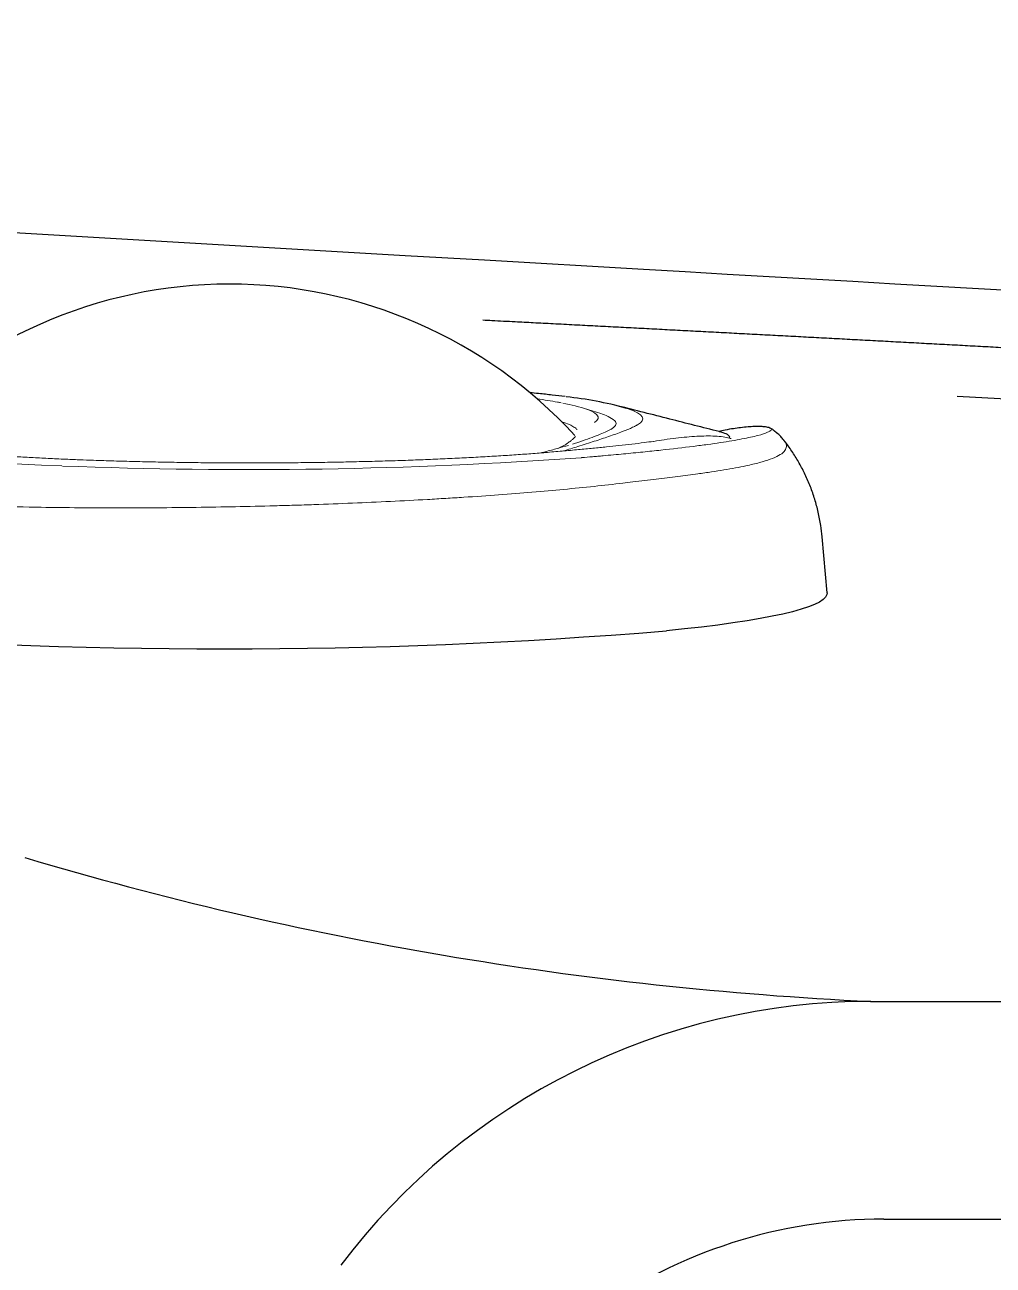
# Model space of a CAD drawing. Extents: x 938 to 1038, y 781 to 934.
# Drawn here: x 979.12 to 984.8, y 807.04 to 814.33 of the extents above; entities that cross this region are included whole.
import ezdxf

# ---------------------------------------------------------------- set-up
doc = ezdxf.new("R2010")
doc.units = 0
doc.header["$MEASUREMENT"] = 0
doc.linetypes.add('SLD-Solid', pattern=[0])
doc.layers.add('1', color=4, linetype='Continuous')

# ---------------------------------------------------------------- blocks, each defined once
blk = doc.blocks.new('LL1')
at = {"layer": '1', "color": 3, "linetype": 'SLD-Solid', "lineweight": 15}
for p, q in [((2.2083, 1.3812), (2.1076, 1.413)), ((2.0137, 1.2079), (2.0122, 1.2068)), ((2.0866, 1.2165), (2.043, 1.2016)), ((-0.8502, 1.1102), (-0.8536, 1.1103))]:
    blk.add_line(p, q, dxfattribs=at)
at = {"layer": '1'}
for p, q in [((3.2808, 1.226), (3.2815, 1.225)), ((3.5368, 0.3293), (3.5079, 0.6587))]:
    blk.add_line(p, q, dxfattribs=at)
at = {"layer": '1', "color": 3, "linetype": 'SLD-Solid', "lineweight": 15, "flags": 128}
for points in [[(2.1318, 1.4048), (2.1509, 1.397), (2.172, 1.3858), (2.1861, 1.3745), (2.1932, 1.3632), (2.1932, 1.3518), (2.186, 1.3405), (2.1719, 1.3292)], [(2.3549, 1.4141), (2.3692, 1.4095), (2.4002, 1.3979), (2.4244, 1.3862), (2.4417, 1.3744), (2.452, 1.3625), (2.4554, 1.3506), (2.4518, 1.3387), (2.4412, 1.3268), (2.4237, 1.315)], [(-0.9547, 1.0739), (-1.0736, 1.0788), (-1.1895, 1.0842), (-1.3021, 1.0901), (-1.411, 1.0967), (-1.516, 1.1037), (-1.6166, 1.1113), (-1.7128, 1.1193), (-1.804, 1.1278), (-1.8902, 1.1368), (-1.971, 1.1461), (-2.0462, 1.1558), (-2.1156, 1.1659), (-2.179, 1.1763), (-2.2362, 1.1871), (-2.2871, 1.198), (-2.3314, 1.2092), (-2.3692, 1.2207), (-2.4002, 1.2322), (-2.4244, 1.244), (-2.4417, 1.2558), (-2.452, 1.2677), (-2.4554, 1.2796), (-2.4518, 1.2915), (-2.4412, 1.3034), (-2.4237, 1.3152)], [(2.2671, 1.2889), (2.2845, 1.3004), (2.2949, 1.3119), (2.2983, 1.3235), (2.2946, 1.3351), (2.2913, 1.3395)]]:
    blk.add_lwpolyline(points, dxfattribs=at)
at = {"layer": '1', "flags": 128}
blk.add_lwpolyline([(3.5368, 0.3293), (3.536, 0.3193), (3.5288, 0.3047), (3.5143, 0.29), (3.4926, 0.2755), (3.4637, 0.261), (3.4277, 0.2467), (3.3847, 0.2326), (3.3347, 0.2186), (3.2779, 0.2049), (3.2144, 0.1914), (3.1442, 0.1782), (3.0677, 0.1653), (2.9848, 0.1527), (2.8958, 0.1405), (2.8008, 0.1287), (2.7001, 0.1173), (2.5939, 0.1063)], dxfattribs=at)
at = {"layer": '1'}
for centre, radius, start, end in [((0.0321, -0.6093), 2.751, 42.61193, 137.56663), ((1.7809, -0.6792), 2.1706, 74.66747, 84.0306), ((0, 31.7143), 31.7143, 265.30857, 274.69143)]:
    blk.add_arc(centre, radius, start, end, dxfattribs=at)
at = {"layer": '1', "color": 3, "linetype": 'SLD-Solid', "lineweight": 15}
for centre, radius, start, end in [((1.823, 0.5096), 0.9469, 70.96881, 80.11349), ((2.153, 1.1677), 0.2206, 51.17224, 75.49231), ((0.1306, 28.6167), 27.5641, 267.75293, 274.08591)]:
    blk.add_arc(centre, radius, start, end, dxfattribs=at)
at = {"layer": '1'}
for points, knots in [([(1.999, 1.4811), (1.9744, 1.4842), (1.9251, 1.4903), (1.8553, 1.498), (1.8104, 1.5025), (1.793, 1.5042)], [0, 0, 0, 0, 0.0912493, 0.182661, 0.2385723, 0.2385723, 0.2385723, 0.2385723]), ([(2.9044, 1.2756), (2.8074, 1.3001), (2.6098, 1.3502), (2.4128, 1.4004), (2.3124, 1.426)], [0, 0, 0, 0, 0.490749, 1, 1, 1, 1]), ([(3.1688, 1.304), (3.1602, 1.3047), (3.1421, 1.3061), (3.1109, 1.3056), (3.0736, 1.3033), (3.0329, 1.2991), (2.9877, 1.2931), (2.9447, 1.2861), (2.9139, 1.2797), (2.9011, 1.2771)], [0, 0, 0, 0, 0.14494, 0.305104, 0.457406, 0.618415, 0.755962, 0.898611, 1, 1, 1, 1]), ([(2.9162, 1.2723), (2.9135, 1.2731), (2.909, 1.2744), (2.9057, 1.2752), (2.9044, 1.2755)], [0, 0, 0, 0, 0.601477, 1, 1, 1, 1]), ([(2.9606, 1.2502), (2.9585, 1.2531), (2.953, 1.2606), (2.9303, 1.2678), (2.9162, 1.2723)], [0, 0, 0, 0, 0.381046, 1, 1, 1, 1]), ([(2.9627, 1.2378), (2.9647, 1.2402), (2.9684, 1.2444), (2.9629, 1.2485), (2.9606, 1.2502)], [0, 0, 0, 0, 0.56768, 1, 1, 1, 1]), ([(3.2222, 1.2848), (3.222, 1.2849), (3.2172, 1.2892), (3.2074, 1.294), (3.1941, 1.2996), (3.1818, 1.3025), (3.1731, 1.3039), (3.1687, 1.3041), (3.1677, 1.3041)], [0, 0, 0, 0, 0.0088294, 0.2008151, 0.4032662, 0.6326325, 0.914201, 1, 1, 1, 1]), ([(3.2819, 1.2271), (3.2764, 1.2336), (3.2633, 1.2493), (3.2432, 1.2678), (3.2279, 1.2791), (3.2213, 1.2841)], [0, 0, 0, 0, 0.282989, 0.685908, 1, 1, 1, 1]), ([(3.5074, 0.659), (3.5053, 0.6809), (3.5005, 0.7292), (3.4861, 0.8026), (3.4659, 0.8786), (3.4403, 0.9521), (3.4099, 1.0226), (3.3751, 1.0899), (3.336, 1.1534), (3.3049, 1.1987), (3.2861, 1.2217), (3.2826, 1.2259)], [0, 0, 0, 0, 0.1055938, 0.233073, 0.3592998, 0.4843251, 0.6081842, 0.7308905, 0.8524138, 0.9727021, 1, 1, 1, 1])]:
    blk.add_open_spline(points, degree=3, knots=knots, dxfattribs=at)
at = {"layer": '1', "color": 3, "linetype": 'SLD-Solid', "lineweight": 15}
for points, knots in [([(1.9767, 1.4445), (1.9695, 1.446), (1.945, 1.4509), (1.8981, 1.4586), (1.8568, 1.4649), (1.8357, 1.4679)], [0, 0, 0, 0, 0.0316535, 0.108157, 0.1810944, 0.1810944, 0.1810944, 0.1810944]), ([(2.4229, 1.3145), (2.4214, 1.3137), (2.4167, 1.3111), (2.408, 1.3065), (2.3844, 1.2952), (2.3386, 1.2762), (2.2614, 1.2486), (2.1725, 1.2192), (2.0841, 1.1911), (2.0186, 1.1709), (1.9901, 1.1621)], [0, 0, 0, 0, 0.025032, 0.075132, 0.125185, 0.325727, 0.526319, 0.697449, 0.86858, 1, 1, 1, 1]), ([(2.0252, 1.3168), (2.0346, 1.3121), (2.0535, 1.3025), (2.0664, 1.2924), (2.0681, 1.2876), (2.0684, 1.2869)], [0, 0, 0, 0, 0.454925, 0.912267, 1, 1, 1, 1]), ([(2.4237, 1.3149), (2.4237, 1.3149), (2.4237, 1.3149), (2.4237, 1.3149), (2.4234, 1.3148), (2.4232, 1.3147), (2.4229, 1.3145)], [0, 0, 0, 0, 0.00000021962, 0.00000021962, 0.00000021962, 0.00008066624, 0.00008066624, 0.00008066624, 0.00008066624]), ([(-0.8538, 1.1104), (-0.8671, 1.1109), (-0.9156, 1.1128), (-0.9975, 1.1164), (-1.0981, 1.1214), (-1.1954, 1.1269), (-1.2892, 1.1328), (-1.3793, 1.1393), (-1.4654, 1.1461), (-1.5471, 1.1533), (-1.6243, 1.1609), (-1.6967, 1.1689), (-1.7639, 1.1771), (-1.8258, 1.1856), (-1.8822, 1.1943), (-1.9327, 1.2031), (-1.9771, 1.212), (-2.0151, 1.2208), (-2.0464, 1.2293), (-2.0698, 1.2369), (-2.0857, 1.2432), (-2.0946, 1.2474), (-2.0984, 1.2499), (-2.0978, 1.2494), (-2.0977, 1.2493)], [0, 0, 0, 0, 0.019606, 0.071239, 0.122859, 0.174455, 0.226022, 0.277552, 0.329037, 0.380465, 0.431821, 0.483084, 0.534227, 0.585208, 0.635973, 0.686439, 0.736483, 0.78592, 0.834463, 0.881673, 0.921821, 0.958695, 0.991825, 1, 1, 1, 1]), ([(2.0602, 1.2476), (2.0602, 1.2477), (2.0606, 1.2486), (2.0586, 1.245), (2.0523, 1.2379), (2.0405, 1.2274), (2.0277, 1.2172), (2.017, 1.2103), (2.0135, 1.208)], [0, 0, 0, 0, 0.025529, 0.239608, 0.451477, 0.675532, 0.892018, 1, 1, 1, 1]), ([(2.0866, 1.2165), (2.1284, 1.2305), (2.1645, 1.2436), (2.2091, 1.2615), (2.2225, 1.2672), (2.2461, 1.278), (2.2563, 1.2831), (2.2651, 1.2879)], [0, 0, 0, 0, 0.5, 0.5, 0.75, 0.75, 1, 1, 1, 1]), ([(3.2111, 1.2886), (3.2103, 1.286), (3.2079, 1.2834), (3.2001, 1.2777), (3.1946, 1.2748), (3.1742, 1.2657), (3.1551, 1.2592), (3.1054, 1.2461), (3.0743, 1.2394), (3.0193, 1.2289), (2.9995, 1.2254), (2.9573, 1.2182), (2.9349, 1.2146), (2.8872, 1.2074), (2.8619, 1.2038), (2.8087, 1.1965), (2.7808, 1.1928), (2.6933, 1.1817), (2.63, 1.1744), (2.5274, 1.1632), (2.4922, 1.1595), (2.4191, 1.1521), (2.3812, 1.1484), (2.3229, 1.1429), (2.3034, 1.141), (2.2635, 1.1374), (2.2431, 1.1355), (2.2123, 1.1328), (2.2021, 1.1319), (2.1815, 1.13), (2.1709, 1.1291), (2.1392, 1.1264), (2.1179, 1.1246), (2.0966, 1.1228)], [0, 0, 0, 0, 0.0625, 0.0625, 0.125, 0.125, 0.25, 0.25, 0.375, 0.375, 0.4375, 0.4375, 0.5, 0.5, 0.5625, 0.5625, 0.625, 0.625, 0.75, 0.75, 0.8125, 0.8125, 0.875, 0.875, 0.90625, 0.90625, 0.9375, 0.9375, 0.953125, 0.953125, 0.96875, 0.96875, 1, 1, 1, 1]), ([(2.974, 1.2345), (2.9708, 1.2355), (2.9557, 1.2405), (2.9251, 1.2454), (2.8803, 1.2498), (2.829, 1.2506), (2.7737, 1.2486), (2.7143, 1.2441), (2.6506, 1.2373), (2.5859, 1.2288), (2.5404, 1.2217), (2.5194, 1.2184)], [0, 0, 0, 0, 0.030377, 0.146232, 0.280243, 0.41083, 0.535936, 0.65853, 0.77994, 0.898647, 1, 1, 1, 1]), ([(2.019, 1.195), (1.9976, 1.189), (1.9539, 1.1768), (1.8994, 1.1619), (1.8654, 1.1527), (1.8573, 1.1505)], [0, 0, 0, 0, 0.420035, 0.861358, 1, 1, 1, 1]), ([(2.5174, 1.2184), (2.4997, 1.216), (2.4601, 1.2107), (2.3923, 1.2025), (2.3185, 1.1941), (2.2424, 1.1859), (2.1634, 1.178), (2.076, 1.1698), (1.983, 1.1614), (1.917, 1.1557), (1.8842, 1.1529)], [0, 0, 0, 0, 0.107775, 0.240468, 0.373451, 0.489034, 0.611568, 0.734167, 0.868208, 1, 1, 1, 1]), ([(2.0122, 1.2068), (2.0095, 1.2048), (2, 1.1979), (1.9835, 1.1885), (1.9675, 1.1814), (1.9627, 1.1793)], [0, 0, 0, 0, 0.219906, 0.76642, 1, 1, 1, 1]), ([(3.2815, 1.225), (3.2861, 1.2197), (3.2991, 1.2046), (3.3002, 1.1822), (3.2873, 1.1574), (3.2555, 1.1347), (3.2069, 1.1133), (3.1421, 1.0933), (3.0713, 1.0768), (2.9999, 1.0627), (2.9326, 1.0509), (2.8589, 1.0393), (2.7696, 1.0263), (2.6624, 1.0123), (2.5352, 0.9963), (2.4252, 0.9835), (2.3575, 0.9756), (2.3375, 0.9732)], [0, 0, 0, 0, 0.044464, 0.12554, 0.206619, 0.289647, 0.372681, 0.453585, 0.534907, 0.58848, 0.642053, 0.696075, 0.750099, 0.823133, 0.89643, 0.969462, 1, 1, 1, 1]), ([(1.8836, 1.1527), (1.8715, 1.1517), (1.828, 1.1481), (1.7501, 1.1423), (1.6489, 1.1354), (1.5438, 1.129), (1.4354, 1.123), (1.3239, 1.1175), (1.2095, 1.1125), (1.0925, 1.108), (0.9733, 1.1041), (0.852, 1.1007), (0.7291, 1.0978), (0.6047, 1.0955), (0.4793, 1.0937), (0.353, 1.0925), (0.2262, 1.0919), (0.0993, 1.0919), (-0.0275, 1.0924), (-0.1539, 1.0934), (-0.2796, 1.0951), (-0.4042, 1.0973), (-0.5275, 1.1), (-0.6492, 1.1033), (-0.7568, 1.1067), (-0.8233, 1.1092), (-0.8505, 1.1102)], [0, 0, 0, 0, 0.016754, 0.059939, 0.103152, 0.146396, 0.189663, 0.232951, 0.276255, 0.319572, 0.362901, 0.406238, 0.449583, 0.492934, 0.536289, 0.579648, 0.623009, 0.666372, 0.709735, 0.753097, 0.796457, 0.839815, 0.883168, 0.926517, 0.969859, 1, 1, 1, 1]), ([(2.0966, 1.1228), (2.0963, 1.1228), (2.0961, 1.1227), (2.0959, 1.1227), (2.0955, 1.1227), (2.095, 1.1226), (2.0946, 1.1226)], [0, 0, 0, 0, 0.00001552588, 0.00001552588, 0.00001552588, 0.00004717277, 0.00004717277, 0.00004717277, 0.00004717277]), ([(2.3375, 0.9732), (2.2833, 0.9668), (2.2271, 0.9604), (2.1117, 0.9482), (2.0525, 0.9423), (1.8703, 0.9252), (1.7429, 0.9145), (1.5428, 0.8997), (1.4745, 0.8949), (1.3699, 0.8881), (1.3346, 0.8859), (1.2635, 0.8816), (1.2278, 0.8794), (1.0483, 0.8692), (0.9017, 0.8621), (0.6771, 0.8528), (0.6014, 0.8499), (0.4868, 0.846), (0.4483, 0.8447), (0.3715, 0.8424), (0.333, 0.8413), (0.141, 0.8361), (-0.0124, 0.833), (-0.3189, 0.8289), (-0.4719, 0.8279), (-0.7011, 0.8281), (-0.7771, 0.8284), (-0.9276, 0.8296), (-1.0021, 0.8304), (-1.076, 0.8316)], [0, 0, 0, 0, 0.0625, 0.0625, 0.125, 0.125, 0.25, 0.25, 0.3125, 0.3125, 0.34375, 0.34375, 0.375, 0.375, 0.5, 0.5, 0.5625, 0.5625, 0.59375, 0.59375, 0.625, 0.625, 0.75, 0.75, 0.875, 0.875, 0.9375, 0.9375, 1, 1, 1, 1]), ([(-1.076, 0.8316), (-1.2646, 0.8348), (-1.4457, 0.8386), (-1.7063, 0.8453), (-1.7914, 0.8476), (-1.9161, 0.8514), (-1.9571, 0.8528), (-2.0375, 0.8554), (-2.0769, 0.8568), (-2.2705, 0.8639), (-2.4138, 0.8701), (-2.6115, 0.8803), (-2.6745, 0.8838), (-2.7944, 0.8912), (-2.8508, 0.8951), (-2.9036, 0.8991)], [0, 0, 0, 0, 0.25, 0.25, 0.375, 0.375, 0.4375, 0.4375, 0.5, 0.5, 0.75, 0.75, 0.875, 0.875, 1, 1, 1, 1])]:
    blk.add_open_spline(points, degree=3, knots=knots, dxfattribs=at)
blk.add_open_spline([(1.9794, 1.3339), (1.9957, 1.3283), (2.011, 1.3226), (2.0252, 1.3168)], degree=3, dxfattribs=at)
blk = doc.blocks.new('VISTA')
at = {"layer": '1', "color": 2}
blk.add_line((46.209, 9.0286), (53.9033, 9.0286), dxfattribs=at)
at = {"layer": '1', "color": 3}
blk.add_line((46.2865, 7.7504), (53.826, 7.7504), dxfattribs=at)
at = {"layer": '1', "color": 2}
for points in [[(41.1487, 13.5432), (41.6143, 13.516), (42.0799, 13.4889), (42.5456, 13.4617), (43.0113, 13.4346), (43.4771, 13.4075), (43.943, 13.3804), (44.8752, 13.3262)], [(44.8752, 13.3262), (45.1209, 13.312), (45.3667, 13.2978), (45.6125, 13.2836), (45.8584, 13.2694), (46.1043, 13.2552), (46.3504, 13.241), (46.5965, 13.2268), (46.8427, 13.2127), (47.089, 13.1986)]]:
    blk.add_lwpolyline(points, dxfattribs=at)
at = {"layer": '1', "color": 3, "linetype": 'Continuous'}
for points in [[(52.9799, 12.5308, 0.000001), (52.8606, 12.5375, 0.000001), (52.7414, 12.5443, 0.000001), (52.6221, 12.551, 0.000002)], [(47.4834, 12.8379, 0.00002), (47.3634, 12.8444, 0.000021), (47.2434, 12.851, 0.000021), (47.1233, 12.8575, 0.000022), (47.0032, 12.864, 0.000022), (46.883, 12.8705, 0.000022), (46.7628, 12.877, 0.000023), (46.6426, 12.8835, 0.000023), (46.5223, 12.89, 0.000024), (46.402, 12.8965, 0.000024), (46.2816, 12.903, 0.000025), (46.1612, 12.9094, 0.000025), (46.0408, 12.9159, 0.000026), (45.9203, 12.9223, 0.000026), (45.7997, 12.9287, 0.000026), (45.6792, 12.9351, 0.000027), (45.5585, 12.9415, 0.000027), (45.4379, 12.9479, 0.000028), (45.3171, 12.9543, 0.000028), (45.1964, 12.9607, 0.000028), (45.0756, 12.967, 0.000029), (44.9547, 12.9734, 0.00003), (44.8336, 12.9798, 0.00003), (44.7128, 12.9861, 0.000028), (44.5928, 12.9923, 0.000031), (44.4708, 12.9987, 0.000038), (44.3458, 13.0052, 0.000029), (44.2285, 13.0112, 0.000009), (44.1224, 13.0167, 0.000043), (43.986, 13.0238, 0.000019), (43.9326, 13.0265, 0.000037)]]:
    blk.add_lwpolyline(points, format="xyb", dxfattribs=at)
blk.add_lwpolyline([(47.1139, 12.558), (46.7164, 12.5795)], dxfattribs=at)
at = {"layer": '1', "color": 3}
for centre, radius, start, end in [((47.1953, 29.8657), 20.8605, 253.42362, 267.28975), ((46.2865, 4.8373), 2.9131, 90, 125.68557)]:
    blk.add_arc(centre, radius, start, end, dxfattribs=at)
at = {"layer": '1', "color": 2}
blk.add_arc((46.2108, 5.1264), 3.9022, 90.02699, 142.90426, dxfattribs=at)
at = {"layer": '1', "color": 1}
blk.add_blockref('LL1', (42.4159, 11.0973), dxfattribs=at)

msp = doc.modelspace()

# ---------------------------------------------------------------- block references
at = {"layer": '1'}
msp.add_blockref('VISTA', (937.8767, 799.5644), dxfattribs=at)

doc.saveas('drawing.dxf')
